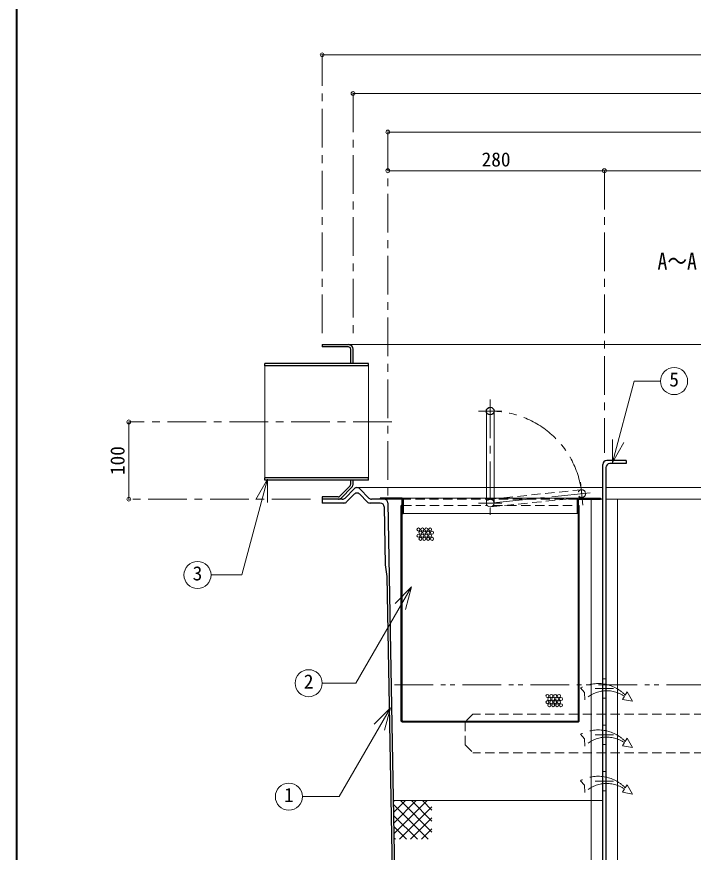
# Model space of a CAD drawing. Units: millimetres at full size, sheet at 1:10; details may follow other scales. Extents: x -2106 to 1944, y -1394 to 1416.
# Drawn here: x -2106 to -1231, y -791 to 291 of the extents above; entities that cross this region are included whole.
import ezdxf
from ezdxf.enums import TextEntityAlignment as Align

# ---------------------------------------------------------------- set-up
doc = ezdxf.new("R2010")
doc.units = ezdxf.units.MM
doc.header["$LTSCALE"] = 10
doc.header["$PDMODE"] = 32
doc.header["$PDSIZE"] = 5
for name, pattern in [('CHAIN1', [8, 5, -1, 1, -1]), ('DASHED1', [1.8, 1.2, -0.6]), ('DOUBLE_CHAIN1', [8.8, 5, -1, 0.6, -0.6, 0.6, -1])]:
    doc.linetypes.add(name, pattern=pattern)
doc.layers.add('0-0_ﾚｲﾔ1', color=7, linetype='Continuous', lineweight=9)
doc.styles.add('ＭＳ ゴシック', font='')
doc.styles.get('ＭＳ ゴシック').set_extended_font_data('MS Gothic')

msp = doc.modelspace()

# ---------------------------------------------------------------- linework, layer by layer
at = {"layer": '0-0_ﾚｲﾔ1', "color": 1, "lineweight": 40}
msp.add_line((-2105.72, -1393.73), (-2105.72, 1416.27), dxfattribs=at)
at = {"layer": '0-0_ﾚｲﾔ1', "color": 4}
for p, q in [((-1710.72, 241.27), (-140.72, 241.27)), ((-1670.72, 191.27), (-180.72, 191.27)), ((-1625.72, 141.27), (-225.72, 141.27)), ((-1676.72, -133.73), (-174.72, -133.73)), ((-1960.72, -233.73), (-1960.72, -333.73)), ((-1665.72, -318.73), (-1498.33, -318.73)), ((-1488.33, -318.73), (-1347.72, -318.73)), ((-1343.72, -318.73), (-1067.72, -318.73)), ((-1607.33, -332.23), (-1498.33, -332.23)), ((-1488.33, -332.23), (-1379.33, -332.23)), ((-1362.72, -333.73), (-1362.72, -828.73)), ((-1350.83, -333.73), (-1347.72, -333.73)), ((-1343.72, -333.73), (-1067.72, -333.73)), ((-1328.72, -828.73), (-1328.72, -333.73)), ((-1380.83, -352.23), (-1605.83, -352.23)), ((-1347.72, -723.73), (-1618.71, -723.73)), ((-1618.69, -725.15), (-1617.27, -723.73)), ((-1618.44, -739.04), (-1603.12, -723.73)), ((-1618.19, -752.94), (-1588.98, -723.73)), ((-1617.94, -766.83), (-1574.84, -723.73)), ((-1609.31, -723.73), (-1568.7, -764.33)), ((-1595.17, -723.73), (-1568.7, -750.19)), ((-1581.03, -723.73), (-1568.7, -736.05)), ((-1618.63, -728.55), (-1573.45, -773.73)), ((-1610.7, -773.73), (-1568.7, -731.74)), ((-1618.37, -742.95), (-1587.59, -773.73)), ((-1596.55, -773.73), (-1568.7, -745.88)), ((-1618.11, -757.35), (-1601.74, -773.73)), ((-1582.41, -773.73), (-1568.7, -760.02)), ((-1617.85, -771.75), (-1615.88, -773.73))]:
    msp.add_line(p, q, dxfattribs=at)
at = {"layer": '0-0_ﾚｲﾔ1', "color": 4, "linetype": 'CHAIN1'}
for p, q in [((-1710.72, -118.73), (-1710.72, 241.27)), ((-1670.72, 191.27), (-1670.72, -118.73)), ((-1625.72, 141.27), (-1625.72, -328.73)), ((-1345.72, 91.27), (-1345.72, -273.73)), ((-1493.33, -204.73), (-1493.33, -353.73)), ((-1508.33, -219.73), (-1478.33, -219.73)), ((-1620.72, -233.73), (-1960.72, -233.73)), ((-1373.42, -341.41), (-1376.5, -311.57)), ((-1725.72, -333.73), (-1960.72, -333.73)), ((-1493.33, -338.73), (-1360.04, -324.94)), ((-1508.33, -338.73), (-1478.33, -338.73)), ((-1333.72, -578.73), (-1357.72, -578.73)), ((-1333.72, -638.73), (-1357.72, -638.73)), ((-1333.72, -698.73), (-1357.72, -698.73))]:
    msp.add_line(p, q, dxfattribs=at)
at = {"layer": '0-0_ﾚｲﾔ1', "color": 5, "lineweight": 25}
for p, q in [((-1710.72, -133.73), (-1710.72, -136.73)), ((-1710.72, -133.73), (-1676.72, -133.73)), ((-1676.72, -136.73), (-1710.72, -136.73)), ((-1673.72, -158.23), (-1673.72, -139.73)), ((-1670.72, -158.23), (-1670.72, -139.73)), ((-1650.72, -158.23), (-1784.72, -158.23)), ((-1784.72, -161.23), (-1784.72, -158.23)), ((-1650.72, -161.23), (-1784.72, -161.23)), ((-1650.72, -161.23), (-1650.72, -158.23)), ((-1347.72, -983.73), (-1347.72, -288.73)), ((-1317.72, -283.73), (-1342.72, -283.73)), ((-1317.72, -287.73), (-1338.72, -287.73)), ((-1317.72, -283.73), (-1317.72, -287.73)), ((-1343.72, -292.73), (-1343.72, -983.73)), ((-1650.72, -306.23), (-1784.72, -306.23)), ((-1784.72, -309.23), (-1784.72, -306.23)), ((-1650.72, -309.23), (-1784.72, -309.23)), ((-1673.72, -314.13), (-1673.72, -309.23)), ((-1670.72, -314.13), (-1670.72, -309.23)), ((-1650.72, -309.23), (-1650.72, -306.23)), ((-1687.89, -329.83), (-1674.58, -316.23)), ((-1672.43, -318.33), (-1686.04, -332.23)), ((-1669.29, -320.23), (-1681.04, -332.23)), ((-1650.4, -332.23), (-1662.15, -320.23)), ((-1684.61, -333.73), (-1710.72, -333.73)), ((-1679.08, -337.23), (-1669.29, -327.23)), ((-1662.15, -327.23), (-1652.36, -337.23)), ((-1608.08, -333.73), (-1646.83, -333.73)), ((-1635.83, -332.23), (-1635.83, -333.73)), ((-1607.33, -332.23), (-1635.83, -332.23)), ((-1607.33, -620.23), (-1607.33, -334.48)), ((-1605.83, -333.73), (-1605.83, -352.23)), ((-1380.83, -333.73), (-1380.83, -352.23)), ((-1379.33, -332.23), (-1350.83, -332.23)), ((-1379.33, -620.23), (-1379.33, -334.48)), ((-1378.58, -333.73), (-1350.83, -333.73)), ((-1350.83, -332.23), (-1350.83, -333.73)), ((-1682.65, -338.73), (-1710.72, -338.73)), ((-1635.5, -338.73), (-1648.79, -338.73)), ((-1630.53, -343.18), (-1629.18, -418.73)), ((-1625.61, -338.62), (-1616.37, -854.39)), ((-1607.33, -341.73), (-1608.33, -341.73)), ((-1608.33, -620.73), (-1608.33, -341.73)), ((-1379.33, -341.73), (-1378.33, -341.73)), ((-1378.33, -620.73), (-1378.33, -341.73)), ((-1607.33, -352.23), (-1605.83, -352.23)), ((-1379.33, -352.23), (-1380.83, -352.23)), ((-1629.18, -418.73), (-1626.91, -433.73)), ((-1626.91, -433.73), (-1619.37, -854.45)), ((-1607.33, -621.73), (-1379.33, -621.73)), ((-1606.83, -620.73), (-1379.83, -620.73))]:
    msp.add_line(p, q, dxfattribs=at)
at = {"layer": '0-0_ﾚｲﾔ1', "lineweight": 18}
for p, q in [((-1784.72, -161.23), (-1784.72, -306.23)), ((-1650.72, -306.23), (-1650.72, -161.23)), ((-1335.33, -286.29), (-1307.09, -180.92)), ((-1273.01, -180.92), (-1307.09, -180.92)), ((-1498.33, -219.73), (-1498.33, -338.73)), ((-1488.33, -219.73), (-1488.33, -338.73)), ((-1335.33, -286.29), (-1335.33, -256.29)), ((-1335.33, -286.29), (-1320.33, -260.31)), ((-1781.4, -308), (-1814.57, -431.79)), ((-1781.4, -308), (-1796.4, -333.98)), ((-1781.4, -308), (-1781.4, -338)), ((-1814.57, -431.79), (-1854.44, -431.79)), ((-1595.09, -447.25), (-1666.99, -571.79)), ((-1595.09, -447.25), (-1616.3, -468.47)), ((-1595.09, -447.25), (-1602.86, -476.23)), ((-1666.99, -571.79), (-1710.62, -571.79)), ((-1622.25, -603.66), (-1688.58, -718.55)), ((-1622.25, -603.66), (-1643.47, -624.88)), ((-1622.25, -603.66), (-1630.02, -632.64)), ((-1688.58, -718.55), (-1736.24, -718.55))]:
    msp.add_line(p, q, dxfattribs=at)
at = {"layer": '0-0_ﾚｲﾔ1', "color": 4, "linetype": 'DASHED1'}
for p, q in [((-1488.33, -318.73), (-1498.33, -318.73)), ((-1493.84, -333.75), (-1375.48, -321.51)), ((-1608.08, -333.73), (-1378.58, -333.73)), ((-1498.33, -332.23), (-1488.33, -332.23)), ((-1492.82, -343.7), (-1374.45, -331.46)), ((-1607.33, -341.73), (-1497.33, -341.73)), ((-1489.33, -341.73), (-1378.83, -341.73)), ((-1515.72, -611.73), (-1525.72, -621.73)), ((-335.72, -611.73), (-1515.72, -611.73)), ((-1525.72, -651.73), (-1525.72, -621.73)), ((-1525.72, -651.73), (-1515.72, -661.73)), ((-335.72, -661.73), (-1515.72, -661.73))]:
    msp.add_line(p, q, dxfattribs=at)
at = {"layer": '0-0_ﾚｲﾔ1', "linetype": 'DASHED1', "lineweight": 18}
for p, q in [((-1343.72, -566.23), (-1347.72, -566.23)), ((-1343.72, -591.23), (-1347.72, -591.23)), ((-1343.72, -626.23), (-1347.72, -626.23)), ((-1343.72, -651.23), (-1347.72, -651.23)), ((-1343.72, -686.23), (-1347.72, -686.23)), ((-1343.72, -711.23), (-1347.72, -711.23))]:
    msp.add_line(p, q, dxfattribs=at)
at = {"layer": '0-0_ﾚｲﾔ1', "color": 4, "linetype": 'DOUBLE_CHAIN1'}
for p, q in [((-1617.29, -573.73), (-444.22, -573.73)), ((-1316.33, -583.1), (-1318.81, -587.07)), ((-1316.33, -583.1), (-1309.32, -595.19)), ((-1319.82, -588.68), (-1322.44, -592.88)), ((-1322.44, -592.88), (-1309.32, -595.19)), ((-1319.82, -648.68), (-1322.44, -652.88)), ((-1316.33, -643.1), (-1318.81, -647.07)), ((-1316.33, -643.1), (-1309.32, -655.19)), ((-1322.44, -652.88), (-1309.32, -655.19)), ((-1319.82, -708.68), (-1322.44, -712.88)), ((-1322.44, -712.88), (-1309.32, -715.19)), ((-1316.33, -703.1), (-1318.81, -707.07)), ((-1316.33, -703.1), (-1309.32, -715.19))]:
    msp.add_line(p, q, dxfattribs=at)
at = {"layer": '0-0_ﾚｲﾔ1', "color": 4}
msp.add_lwpolyline([(-1625.72, 91.27), (-1345.72, 91.27), (-1065.72, 91.27), (-785.72, 91.27), (-505.72, 91.27), (-225.72, 91.27)], dxfattribs=at)
at = {"layer": '0-0_ﾚｲﾔ1', "color": 5, "lineweight": 25}
msp.add_lwpolyline([(-1690.03, -330.73), (-1710.72, -330.73), (-1710.72, -338.73)], dxfattribs=at)
at = {"layer": '0-0_ﾚｲﾔ1', "color": 4, "linetype": 'DOUBLE_CHAIN1'}
for points in [[(-1376.51, -577.94), (-1371.35, -583.91), (-1371.08, -593.15)], [(-1376.51, -637.94), (-1371.35, -643.91), (-1371.08, -653.15)], [(-1376.51, -697.94), (-1371.35, -703.91), (-1371.08, -713.15)]]:
    msp.add_lwpolyline(points, dxfattribs=at)
at = {"layer": '0-0_ﾚｲﾔ1', "lineweight": 18}
for centre in [(-1255.51, -180.92), (-1871.94, -431.79), (-1728.12, -571.79), (-1753.74, -718.55)]:
    msp.add_circle(centre, 17.5, dxfattribs=at)
at = {"layer": '0-0_ﾚｲﾔ1', "color": 5, "lineweight": 25}
msp.add_circle((-1493.33, -219.73), 5, dxfattribs=at)
at = {"layer": '0-0_ﾚｲﾔ1', "color": 4, "linetype": 'DASHED1'}
msp.add_circle((-1374.96, -326.49), 5, dxfattribs=at)
at = {"layer": '0-0_ﾚｲﾔ1', "color": 4}
for centre in [(-1586.07, -372.96), (-1583.57, -376.96), (-1581.07, -372.96), (-1578.57, -376.96), (-1576.07, -372.96), (-1573.57, -376.96), (-1571.07, -372.96), (-1568.57, -376.96), (-1586.07, -380.96), (-1583.57, -384.96), (-1581.07, -380.96), (-1578.57, -384.96), (-1576.07, -380.96), (-1573.57, -384.96), (-1571.07, -380.96), (-1568.57, -384.96), (-1419.34, -588.29), (-1419.34, -596.29), (-1416.84, -592.29), (-1414.34, -588.29), (-1414.34, -596.29), (-1411.84, -592.29), (-1409.34, -588.29), (-1409.34, -596.29), (-1406.84, -592.29), (-1404.34, -588.29), (-1404.34, -596.29), (-1401.84, -592.29), (-1416.84, -600.29), (-1411.84, -600.29), (-1406.84, -600.29), (-1401.84, -600.29)]:
    msp.add_circle(centre, 2, dxfattribs=at)
at = {"layer": '0-0_ﾚｲﾔ1', "color": 5, "lineweight": 25}
for centre, radius, start, end in [((-1676.72, -139.73), 6, 0, 90), ((-1676.72, -139.73), 3, 0, 90), ((-1342.72, -288.73), 5, 90, 180), ((-1338.72, -292.73), 5, 90, 180), ((-1676.72, -314.13), 3, 315.6053, 327.87735), ((-1676.72, -314.13), 3, 327.87735, 0), ((-1676.72, -314.13), 6, 315.6053, 344.58154), ((-1676.72, -314.13), 6, 344.58154, 0), ((-1665.72, -323.73), 5, 44.3947, 135.6053), ((-1690.03, -327.73), 3, 270, 315.6053), ((-1689.61, -328.73), 5, 270, 315.6053), ((-1684.61, -328.73), 5, 270, 315.6053), ((-1665.72, -330.73), 5, 44.3947, 135.6053), ((-1646.83, -328.73), 5, 224.3947, 270), ((-1630.61, -338.73), 5, 1.27303, 90), ((-1608.08, -334.48), 0.75, 0, 90), ((-1607.33, -333.73), 1.5, 0, 90), ((-1379.33, -333.73), 1.5, 90, 180), ((-1378.58, -334.48), 0.75, 90, 180), ((-1682.65, -333.73), 5, 270, 315.6053), ((-1648.79, -333.73), 5, 224.3947, 270), ((-1635.5, -343.73), 5, 1.27303, 90), ((-1607.33, -620.73), 1, 180, 270), ((-1606.83, -620.23), 0.5, 180, 270), ((-1379.83, -620.23), 0.5, 270, 0), ((-1379.33, -620.73), 1, 270, 0)]:
    msp.add_arc(centre, radius, start, end, dxfattribs=at)
at = {"layer": '0-0_ﾚｲﾔ1', "color": 4, "linetype": 'CHAIN1'}
msp.add_arc((-1493.33, -338.73), 119, 5.90433, 90, dxfattribs=at)
at = {"layer": '0-0_ﾚｲﾔ1', "color": 4, "linetype": 'DASHED1'}
msp.add_arc((-1493.33, -338.73), 5, 0, 180, dxfattribs=at)
at = {"layer": '0-0_ﾚｲﾔ1', "lineweight": 18}
msp.add_arc((-1493.33, -338.73), 5, 180, 0, dxfattribs=at)
at = {"layer": '0-0_ﾚｲﾔ1', "color": 4, "linetype": 'DOUBLE_CHAIN1'}
for centre, radius, start, end in [((-1353.71, -620.73), 48.49, 43.96929, 118.04662), ((-1342.73, -622.04), 40.47, 55.51403, 134.45379), ((-1353.71, -680.73), 48.49, 43.96929, 118.04662), ((-1342.73, -682.04), 40.47, 55.51403, 134.45379), ((-1353.71, -740.73), 48.49, 43.96929, 118.04662), ((-1342.73, -742.04), 40.47, 55.51403, 134.45379)]:
    msp.add_arc(centre, radius, start, end, dxfattribs=at)
at = {"layer": '0-0_ﾚｲﾔ1', "color": 1}
for p in [(-1710.72, 241.27), (-1670.72, 191.27), (-1625.72, 141.27), (-1625.72, 91.27), (-1345.72, 91.27), (-1960.72, -233.73), (-1960.72, -333.73)]:
    msp.add_point(p, dxfattribs=at)

# ---------------------------------------------------------------- texts
at = {"layer": '0-0_ﾚｲﾔ1', "style": 'ＭＳ ゴシック'}
for s, p in [('280', (-1504.47, 91.27)), ('5', (-1261.76, -193.42)), ('3', (-1878.19, -444.29)), ('2', (-1734.37, -584.29)), ('1', (-1759.99, -731.05))]:
    msp.add_text(s, height=18.33, dxfattribs=at).set_placement(p, align=Align.BOTTOM_LEFT)
at = {"layer": '0-0_ﾚｲﾔ1', "style": 'ＭＳ ゴシック', "width": 0.85}
msp.add_text("A～A'断面図", height=21.99, dxfattribs=at).set_placement((-1276.97, -43.23), align=Align.BOTTOM_LEFT)
at = {"layer": '0-0_ﾚｲﾔ1', "style": 'ＭＳ ゴシック'}
msp.add_text('100', height=18.33, rotation=90, dxfattribs=at).set_placement((-1960.72, -302.48), align=Align.BOTTOM_LEFT)

doc.saveas('drawing.dxf')
